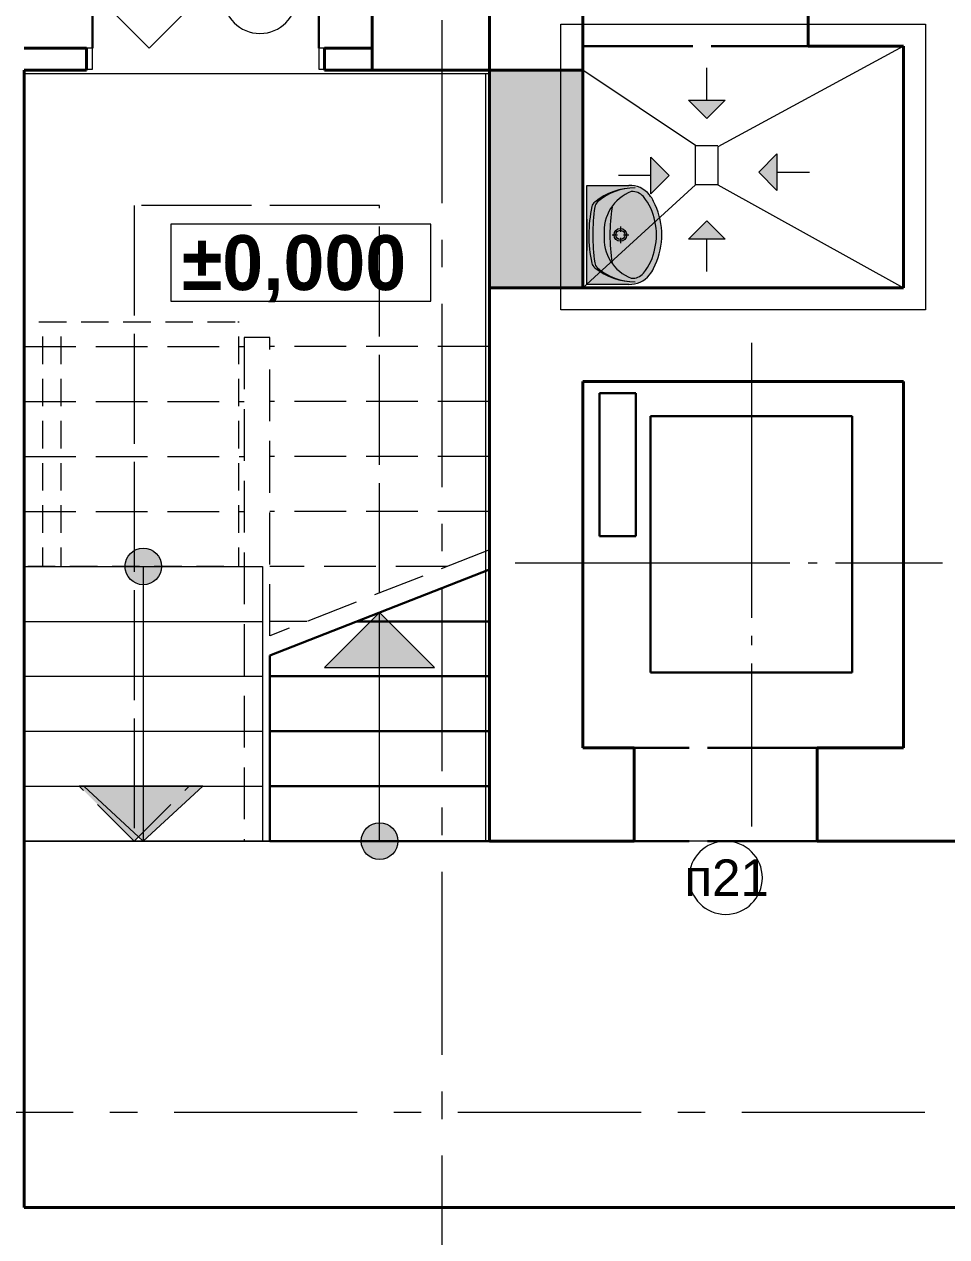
# Model space of a CAD drawing. Extents: x 299995 to 392849, y -57101 to -11292.
# Drawn here: x 365558 to 370595, y -35987 to -29367 of the extents above; entities that cross this region are included whole.
import ezdxf

# ---------------------------------------------------------------- set-up
doc = ezdxf.new("R2010")
doc.units = 0
doc.header["$MEASUREMENT"] = 0
for name, pattern in [('Hidden Line', [391.222223, 282.222223, -109]), ('Крупный пунктир', [9375, 0, -9375]), ('Штриховая', [700, 600, -100]), ('Штриховая-2', [230, 0, -80, 150, 0]), ('Штрихпунктирная', [1750, 1500, -100, 50, -100]), ('Штрихштриховая', [1550, 1000, -200, 150, -200])]:
    doc.linetypes.add(name, pattern=pattern)
for name, color, linetype, lineweight in [('0_Ном_пера__1', 7, 'Continuous', 13), ('0_Ном_пера__10', 134, 'Continuous', 18), ('0_Ном_пера__19', 255, 'Continuous', 0), ('0_Ном_пера__21', 7, 'Continuous', 20), ('0_Ном_пера__41', 7, 'Continuous', 30), ('0_Ном_пера__61', 7, 'Continuous', 40), ('Интерьер- Перегородка_Ном_пера__19', 255, 'Continuous', 0), ('Интерьер- Перегородка_Ном_пера__41', 7, 'Continuous', 30), ('Интерьер- Перегородка_Ном_пера__61', 7, 'Continuous', 40), ('Лестницы внутренние_Ном_пера__1', 7, 'Continuous', 13), ('Лестницы внутренние_Ном_пера__21', 7, 'Continuous', 20), ('Лестницы внутренние_Ном_пера__41', 7, 'Continuous', 30), ('Линии разрезов_Ном_пера__1', 7, 'Continuous', 13), ('перегородки_Ном_пера__21', 7, 'Continuous', 20), ('перегородки_Ном_пера__41', 7, 'Continuous', 30), ('перегородки_Ном_пера__61', 7, 'Continuous', 40), ('Перекрытия_Ном_пера__1', 7, 'Continuous', 13)]:
    doc.layers.add(name, color=color, linetype=linetype, lineweight=lineweight)
for name, color, linetype, lineweight, true_color in [('0_Ном_пера__102', 7, 'Continuous', 60, 0xcccccc), ('0_Ном_пера__98', 7, 'Continuous', 13, 0x001f3e), ('Интерьер- Перегородка_Ном_пера__3', 7, 'Continuous', 18, 0xdd5800), ('Лестницы внутренние_Ном_пера__2', 7, 'Continuous', 13, 0x7f7f7f), ('перегородки_Ном_пера__23', 7, 'Continuous', 20, 0xff6600), ('перегородки_Ном_пера__3', 7, 'Continuous', 18, 0xdd5800), ('Перекрытия_Ном_пера__222', 7, 'Continuous', 0, 0xe8e8e8), ('Перекрытия_Ном_пера__4', 7, 'Continuous', 20, 0x016515), ('Розміри ОСЕЙ_Ном_пера__98', 7, 'Continuous', 13, 0x001f3e), ('РОЗМІРИ ПЕРЕГОРОДОК_Ном_пера__98', 7, 'Continuous', 13, 0x001f3e)]:
    doc.layers.add(name, color=color, linetype=linetype, lineweight=lineweight, true_color=true_color)
for name, color, linetype in [('Линии разрезов', 7, 'Continuous'), ('Перекрытия', 7, 'Continuous'), ('Розміри ОСЕЙ', 7, 'Continuous'), ('РОЗМІРИ ПЕРЕГОРОДОК', 7, 'Continuous')]:
    doc.layers.add(name, color=color, linetype=linetype)
doc.styles.add('СГЕНЕРИР_СТИЛЬ_1', font='')
doc.styles.add('СГЕНЕРИР_СТИЛЬ_3', font='')
doc.styles.add('СГЕНЕРИР_СТИЛЬ_4', font='')
doc.styles.get('СГЕНЕРИР_СТИЛЬ_1').set_extended_font_data('Arial Кириллический')
doc.styles.get('СГЕНЕРИР_СТИЛЬ_3').set_extended_font_data('Arial Unicode MS Кириллический')
doc.styles.get('СГЕНЕРИР_СТИЛЬ_4').set_extended_font_data('Century Gothic', bold=True)
doc.dimstyles.new('СГЕНЕРИР_СТИЛЬ__7', dxfattribs={"dimtxt": 179.999995, "dimasz": 190, "dimexe": 0.18, "dimexo": 0, "dimgap": 0.09, "dimtad": 1, "dimdec": 0, "dimzin": 0, "dimdsep": 46, "dimtxsty": 'СГЕНЕРИР_СТИЛЬ_3', "dimblk": 'ARROWHEAD_6', "dimblk1": 'ARROWHEAD_6', "dimblk2": 'ARROWHEAD_6', "dimcen": 0.09, "dimclrd": 256, "dimclre": 256, "dimclrt": 256, "dimadec": 0, "dimazin": 0, "dimtfac": 1, "dimtdec": 4, "dimtmove": 0, "dimatfit": 3, "dimfxl": 0, "dimtolj": 1, "dimtzin": 0, "dimarcsym": 0})
doc.dimstyles.new('СГЕНЕРИР_СТИЛЬ__9', dxfattribs={"dimtxt": 189.999998, "dimasz": 190, "dimexe": 0.18, "dimexo": 0, "dimgap": 0.09, "dimtad": 3, "dimtih": 1, "dimtoh": 1, "dimdec": 0, "dimzin": 0, "dimdsep": 46, "dimtxsty": 'СГЕНЕРИР_СТИЛЬ_3', "dimblk": 'ARROWHEAD_6', "dimblk1": 'ARROWHEAD_6', "dimblk2": 'ARROWHEAD_6', "dimcen": 0.09, "dimclrd": 256, "dimclre": 256, "dimclrt": 256, "dimadec": 0, "dimazin": 0, "dimtfac": 1, "dimtdec": 4, "dimtmove": 0, "dimatfit": 3, "dimfxl": 0, "dimtolj": 1, "dimtzin": 0, "dimarcsym": 0})

# ---------------------------------------------------------------- blocks, each defined once
blk = doc.blocks.new('Линия_3938', base_point=(369284.5, -30716.6))
at = {"layer": '0_Ном_пера__1', "linetype": 'Continuous'}
blk.add_hatch(color=256, dxfattribs=at).paths.add_polyline_path([(369284.5, -30439.8), (369384.5, -30539.8), (369184.5, -30539.8)], flags=0)
for p, q in [((369284.5, -30439.8), (369184.5, -30539.8)), ((369284.5, -30439.8), (369384.5, -30539.8)), ((369384.5, -30539.8), (369184.5, -30539.8)), ((369284.5, -30716.6), (369284.5, -30539.8))]:
    blk.add_line(p, q, dxfattribs=at)
blk = doc.blocks.new('Линия_3939', base_point=(369284.5, -29881.3))
at = {"layer": '0_Ном_пера__1', "linetype": 'Continuous'}
blk.add_hatch(color=256, dxfattribs=at).paths.add_polyline_path([(369284.5, -29881.3), (369184.5, -29781.3), (369384.5, -29781.3)], flags=0)
for p, q in [((369284.5, -29781.3), (369284.5, -29604.5)), ((369284.5, -29881.3), (369184.5, -29781.3)), ((369184.5, -29781.3), (369384.5, -29781.3)), ((369284.5, -29881.3), (369384.5, -29781.3))]:
    blk.add_line(p, q, dxfattribs=at)
blk = doc.blocks.new('Линия_3940', base_point=(369568.1, -30174.5))
at = {"layer": '0_Ном_пера__1', "linetype": 'Continuous'}
blk.add_hatch(color=256, dxfattribs=at).paths.add_polyline_path([(369568.1, -30174.5), (369668.1, -30074.5), (369668.1, -30274.5)], flags=0)
for p, q in [((369568.1, -30174.5), (369668.1, -30074.5)), ((369668.1, -30074.5), (369668.1, -30274.5)), ((369568.1, -30174.5), (369668.1, -30274.5)), ((369668.1, -30174.5), (369844.9, -30174.5))]:
    blk.add_line(p, q, dxfattribs=at)
blk = doc.blocks.new('Линия_3941', base_point=(369080.1, -30192.2))
at = {"layer": '0_Ном_пера__1', "linetype": 'Continuous'}
blk.add_hatch(color=256, dxfattribs=at).paths.add_polyline_path([(369080.1, -30192.2), (368980.1, -30292.2), (368980.1, -30092.2)], flags=0)
for p, q in [((369080.1, -30192.2), (368980.1, -30092.2)), ((368980.1, -30292.2), (368980.1, -30092.2)), ((368980.1, -30192.2), (368803.2, -30192.2)), ((369080.1, -30192.2), (368980.1, -30292.2))]:
    blk.add_line(p, q, dxfattribs=at)
blk = doc.blocks.new('*D243')
at = {"layer": 'РОЗМІРИ ПЕРЕГОРОДОК_Ном_пера__98', "linetype": 'Continuous'}
for p, q in [((371729.9, -35826.6), (371729.9, -35676.6)), ((371829.9, -35926.6), (371629.9, -35726.6)), ((371917.4, -35826.6), (371542.4, -35826.6)), ((371729.9, -36336.6), (371729.9, -35826.6)), ((371629.9, -36236.6), (371829.9, -36436.6)), ((371917.4, -36336.6), (371542.4, -36336.6))]:
    blk.add_line(p, q, dxfattribs=at)
blk = doc.blocks.new('ARROWHEAD_6')
at = {"linetype": 'Continuous'}
for p, q in [((-0.5, -0.5), (0.5, 0.5)), ((0, 0), (-1, 0))]:
    blk.add_line(p, q, dxfattribs=at)
blk = doc.blocks.new('Отметка уровня_7', base_point=(367068.4, -30668.1))
at = {"layer": '0_Ном_пера__98', "linetype": 'Continuous'}
for p, q in [((366359, -30458.1), (366359, -30878.1)), ((367777.8, -30458.1), (366359, -30458.1)), ((367777.8, -30878.1), (367777.8, -30458.1)), ((366359, -30878.1), (367777.8, -30878.1))]:
    blk.add_line(p, q, dxfattribs=at)
at = {"layer": '0_Ном_пера__98', "insert": (366419, -30518.1), "char_height": 300, "attachment_point": 1, "style": 'СГЕНЕРИР_СТИЛЬ_4'}
blk.add_mtext('{±0,000}', dxfattribs=at)
blk = doc.blocks.new('Плоскость сечения_2', base_point=(391336.3, -34668.7))
at = {"layer": 'Линии разрезов_Ном_пера__1', "linetype": 'Крупный пунктир'}
blk.add_line((391336.3, -30150.3), (303895.9, -30150.3), dxfattribs=at)
blk = doc.blocks.new('Линия_5162', base_point=(305525.9, -35306.6))
at = {"layer": 'Перекрытия_Ном_пера__4', "linetype": 'Штрихштриховая'}
blk.add_line((305925.9, -35306.6), (389097.3, -35306.6), dxfattribs=at)
blk = doc.blocks.new('Линия_5172', base_point=(367838.1, -21593.8))
at = {"layer": 'Перекрытия_Ном_пера__4', "linetype": 'Штрихштриховая'}
blk.add_line((367838.1, -21593.8), (367838.1, -54583.9), dxfattribs=at)
blk = doc.blocks.new('*D540')
at = {"layer": 'Розміри ОСЕЙ_Ном_пера__98', "linetype": 'Continuous'}
for p, q in [((365438.1, -53384.1), (365438.1, -53009.1)), ((365558.1, -53384.1), (365558.1, -53009.1)), ((365538.1, -53096.6), (365338.1, -53296.6)), ((365658.1, -53096.6), (365458.1, -53296.6)), ((365438.1, -53196.6), (365558.1, -53196.6))]:
    blk.add_line(p, q, dxfattribs=at)
blk = doc.blocks.new('*D541')
at = {"layer": 'Розміри ОСЕЙ_Ном_пера__98', "linetype": 'Continuous'}
for p, q in [((365558.1, -53384.1), (365558.1, -53009.1)), ((367328.1, -53384.1), (367328.1, -53009.1)), ((365658.1, -53096.6), (365458.1, -53296.6)), ((367428.1, -53096.6), (367228.1, -53296.6)), ((365558.1, -53196.6), (367328.1, -53196.6))]:
    blk.add_line(p, q, dxfattribs=at)
at = {"layer": 'Розміри ОСЕЙ_Ном_пера__98', "char_height": 190, "attachment_point": 1, "style": 'СГЕНЕРИР_СТИЛЬ_4'}
for s, insert in [('{120}', (365658.1, -53234.6)), ('{1\xa0770}', (366330.4, -53234.6))]:
    blk.add_mtext(s, dxfattribs=dict(at, insert=insert))
blk = doc.blocks.new('*D544')
at = {"layer": 'Розміри ОСЕЙ_Ном_пера__98', "linetype": 'Continuous'}
for p, q in [((367968.1, -53384.1), (367968.1, -53009.1)), ((370358.1, -53384.1), (370358.1, -53009.1)), ((368068.1, -53096.6), (367868.1, -53296.6)), ((370458.1, -53096.6), (370258.1, -53296.6)), ((367968.1, -53196.6), (370358.1, -53196.6))]:
    blk.add_line(p, q, dxfattribs=at)
at = {"layer": 'Розміри ОСЕЙ_Ном_пера__98', "char_height": 190, "attachment_point": 1, "style": 'СГЕНЕРИР_СТИЛЬ_4'}
for s, insert in [('{130}', (368068.1, -53234.6)), ('{2\xa0390}', (368825.1, -53234.6)), ('{260}', (369807.4, -53234.6))]:
    blk.add_mtext(s, dxfattribs=dict(at, insert=insert))
blk = doc.blocks.new('*D545')
at = {"layer": 'Розміри ОСЕЙ_Ном_пера__98', "linetype": 'Continuous'}
for p, q in [((370358.1, -53384.1), (370358.1, -53009.1)), ((370618.1, -53384.1), (370618.1, -53009.1)), ((370458.1, -53096.6), (370258.1, -53296.6)), ((370718.1, -53096.6), (370518.1, -53296.6)), ((370358.1, -53196.6), (370618.1, -53196.6))]:
    blk.add_line(p, q, dxfattribs=at)
blk = doc.blocks.new('*D546')
at = {"layer": 'Розміри ОСЕЙ_Ном_пера__98', "linetype": 'Continuous'}
for p, q in [((370618.1, -53384.1), (370618.1, -53009.1)), ((370868.1, -53384.1), (370868.1, -53009.1)), ((370718.1, -53096.6), (370518.1, -53296.6)), ((370968.1, -53096.6), (370768.1, -53296.6)), ((370618.1, -53196.6), (370868.1, -53196.6))]:
    blk.add_line(p, q, dxfattribs=at)
blk = doc.blocks.new('*D547')
at = {"layer": 'Розміри ОСЕЙ_Ном_пера__98', "linetype": 'Continuous'}
for p, q in [((370868.1, -53384.1), (370868.1, -53009.1)), ((374308.1, -53384.1), (374308.1, -53009.1)), ((370968.1, -53096.6), (370768.1, -53296.6)), ((374408.1, -53096.6), (374208.1, -53296.6)), ((370868.1, -53196.6), (374308.1, -53196.6))]:
    blk.add_line(p, q, dxfattribs=at)
at = {"layer": 'Розміри ОСЕЙ_Ном_пера__98', "char_height": 190, "attachment_point": 1, "style": 'СГЕНЕРИР_СТИЛЬ_4'}
for s, insert in [('{250}', (370968.1, -53234.6)), ('{3\xa0440}', (372250.1, -53234.6)), ('{130}', (373757.4, -53234.6))]:
    blk.add_mtext(s, dxfattribs=dict(at, insert=insert))

msp = doc.modelspace()

# ---------------------------------------------------------------- hatches: boundary and pattern name
at = {"layer": '0_Ном_пера__102', "linetype": 'Continuous'}
msp.add_hatch(color=256, dxfattribs=at).paths.add_polyline_path([(368098.1, -30806.6), (368608.1, -30806.6), (368608.1, -29616.6), (368098.1, -29616.6)], flags=0)
at = {"layer": '0_Ном_пера__19', "linetype": 'Continuous'}
msp.add_hatch(color=256, dxfattribs=at).paths.add_polyline_path([(368858.4, -30786.6), (368866.4, -30786.7), (368874.4, -30786.4), (368890.4, -30784.2), (368906, -30780.3), (368921, -30774.5), (368935.2, -30767), (368948.5, -30757.9), (368960.6, -30747.3), (368971.4, -30735.4), (368983.9, -30718), (368994.6, -30699.5), (369003.6, -30680.1), (369011.6, -30660.3), (369019.6, -30637.4), (369024.8, -30619.7), (369030, -30598.9), (369034.1, -30577.9), (369037.2, -30556.8), (369039.2, -30535.5), (369039.9, -30516.6), (369039.2, -30497.7), (369036.7, -30476.9), (369034.1, -30455.3), (369030, -30434.3), (369024.8, -30413.6), (369018.4, -30392.2), (369011.6, -30372.9), (369003.6, -30353.2), (368994.6, -30333.8), (368983.9, -30315.2), (368971.4, -30297.9), (368960.6, -30286), (368948.5, -30275.4), (368935.2, -30266.3), (368921, -30258.8), (368906, -30253), (368890.4, -30249), (368874.4, -30246.9), (368858.4, -30246.6), (368629.9, -30246.6), (368629.9, -30786.6)], flags=0)
at = {"layer": 'Лестницы внутренние_Ном_пера__2', "linetype": 'Continuous'}
for points in [[(366208.1, -32426.6, 1), (366208.1, -32226.6, 1)], [(367498.1, -32579), (367198.1, -32879), (367798.1, -32879)], [(366158.1, -33826.6), (366458.1, -33526.6), (365858.1, -33526.6)], [(366208.1, -33826.6), (366533.1, -33526.6), (365883.1, -33526.6)], [(367398.1, -33826.6, 1), (367598.1, -33826.6, 1)]]:
    msp.add_hatch(color=256, dxfattribs=at).paths.add_polyline_path(points, flags=0)

# ---------------------------------------------------------------- linework, layer by layer
at = {"layer": '0_Ном_пера__1', "linetype": 'Штриховая-2'}
for p, q in [((365558.1, -32326.6), (365558.1, -30991.6)), ((365558.1, -30991.6), (366728.1, -30991.6)), ((365658.1, -30991.6), (365658.1, -32326.6)), ((365758.1, -30991.6), (365758.1, -32326.6)), ((366728.1, -30991.6), (366728.1, -32326.6)), ((366728.1, -32326.6), (365558.1, -32326.6))]:
    msp.add_line(p, q, dxfattribs=at)
at = {"layer": '0_Ном_пера__10', "linetype": 'Continuous'}
for p, q in [((368629.9, -30786.6), (368629.9, -30246.6)), ((368629.9, -30246.6), (368858.4, -30246.6)), ((368629.9, -30431.6), (368629.9, -30601.7)), ((368767.7, -30516.7), (368796.5, -30516.7)), ((368813.2, -30471.3), (368813.2, -30500.1)), ((368829.9, -30516.7), (368858.7, -30516.7)), ((368813.2, -30533.4), (368813.2, -30562.2)), ((368629.9, -30786.6), (368858.4, -30786.6))]:
    msp.add_line(p, q, dxfattribs=at)
for radius in [35, 25]:
    msp.add_circle((368813.2, -30516.7), radius, dxfattribs=at)
for centre, radius, start, end in [((368864.2, -30383.9), 137.4, 38.74542, 92.45518), ((368887.9, -30600.2), 339.6, 89.01528, 129.25775), ((368889.7, -30565.7), 305.1, 89.24582, 131.39804), ((368960.9, -30503.7), 240.7, 111.55193, 147.15578), ((368878, -30360.6), 80.9, 40.80161, 93.93061), ((368712.5, -30493.2), 293, 9.99776, 39.28506), ((368805.3, -30430.9), 212.8, 27.15714, 38.68481), ((369316.7, -30511.5), 675.9, 167.22851, 180.43281), ((368701.4, -30372), 45, 129.25775, 167.22851), ((369816, -30523.1), 1153.8, 172.09208, 179.67755), ((368717.7, -30370.6), 45, 131.39803, 172.09208), ((368964.8, -30497.3), 240.6, 148.94394, 184.60598), ((369740.6, -30516.7), 984.9, 171.17957, 188.82655), ((368596.2, -30530.3), 444.2, 4.20524, 26.2597), ((368693.2, -30516.6), 316.7, 346.43339, 13.56661), ((369316.7, -30522.4), 675.9, 179.48972, 192.69402), ((369816, -30511.5), 1153.8, 180.24498, 187.83045), ((368964.8, -30535.9), 240.6, 175.39402, 211.05606), ((368769.9, -30516.6), 270, 355.98758, 4.01242), ((368596.2, -30502.9), 444.2, 333.7403, 355.79476), ((368712.5, -30540), 293, 320.71494, 350.00224), ((368701.2, -30661), 45, 192.69402, 230.66478), ((368888, -30433.1), 339.6, 230.66478, 270.90725), ((368717.5, -30662.5), 45, 187.83045, 228.52449), ((368889.7, -30467.6), 305.1, 228.52449, 270.67671), ((368960.9, -30529.5), 240.7, 212.84422, 248.44807), ((368805.3, -30602.4), 212.8, 321.31519, 332.84286), ((368864.2, -30649.4), 137.4, 267.54482, 321.25458), ((368878, -30672.6), 80.9, 266.06939, 319.19839)]:
    msp.add_arc(centre, radius, start, end, dxfattribs=at)
at = {"layer": '0_Ном_пера__21', "linetype": 'Continuous'}
for p, q in [((370358.1, -29486.6), (369345.5, -30035.3)), ((369223.5, -30028.2), (368608.1, -29616.6)), ((369223.5, -30243.4), (369223.5, -30028.2)), ((369223.5, -30028.2), (369345.5, -30028.2)), ((369345.5, -30035.3), (369345.5, -30243.4)), ((369223.5, -30243.4), (368608.1, -30806.6)), ((369345.5, -30243.4), (369223.5, -30243.4)), ((369345.5, -30243.4), (370358.1, -30806.6))]:
    msp.add_line(p, q, dxfattribs=at)
at = {"layer": '0_Ном_пера__21', "linetype": 'Штрихпунктирная'}
for p, q in [((369528.1, -31106.6), (369528.1, -33746.6)), ((368238.1, -32306.6), (370571.9, -32306.6))]:
    msp.add_line(p, q, dxfattribs=at)
at = {"layer": '0_Ном_пера__41', "linetype": 'Continuous'}
for p, q in [((368698.1, -31381.6), (368698.1, -32161.6)), ((368898.1, -31381.6), (368698.1, -31381.6)), ((368898.1, -32161.6), (368898.1, -31381.6)), ((369528.1, -31506.6), (368978.1, -31506.6)), ((368978.1, -32906.6), (368978.1, -31506.6)), ((370078.1, -31506.6), (369528.1, -31506.6)), ((370078.1, -32906.6), (370078.1, -31506.6)), ((368698.1, -32161.6), (368898.1, -32161.6)), ((369528.1, -32906.6), (368978.1, -32906.6)), ((370078.1, -32906.6), (369528.1, -32906.6))]:
    msp.add_line(p, q, dxfattribs=at)
at = {"layer": '0_Ном_пера__61', "linetype": 'Continuous'}
for p, q in [((368608.1, -29616.6), (368098.1, -29616.6)), ((368098.1, -29616.6), (368098.1, -30806.6)), ((368098.1, -29616.6), (368098.1, -30806.6)), ((368608.1, -30806.6), (368608.1, -29616.6)), ((368608.1, -29616.6), (368608.1, -30806.6)), ((368098.1, -30806.6), (368608.1, -30806.6))]:
    msp.add_line(p, q, dxfattribs=at)
at = {"layer": 'Интерьер- Перегородка_Ном_пера__19', "linetype": 'Штриховая'}
for p, q in [((368098.1, -30806.6), (368098.1, -29616.6)), ((368608.1, -30806.6), (368608.1, -29616.6))]:
    msp.add_line(p, q, dxfattribs=at)
at = {"layer": 'Интерьер- Перегородка_Ном_пера__3', "linetype": 'Continuous'}
for start, end in [(0, 180), (180, 0)]:
    msp.add_arc((369388.1, -34026.6), 200, start, end, dxfattribs=at)
at = {"layer": 'Интерьер- Перегородка_Ном_пера__41', "linetype": 'Штриховая'}
for p, q in [((368608.1, -29486.6), (369838.1, -29486.6)), ((369888.1, -33316.6), (368888.1, -33316.6)), ((369888.1, -33826.6), (368888.1, -33826.6))]:
    msp.add_line(p, q, dxfattribs=at)
at = {"layer": 'Интерьер- Перегородка_Ном_пера__61', "linetype": 'Continuous'}
for p, q in [((368098.1, -28976.6), (368098.1, -29486.6)), ((368098.1, -29616.6), (368098.1, -28976.6)), ((368608.1, -28976.6), (368608.1, -29486.6)), ((369838.1, -28976.6), (369838.1, -29486.6)), ((367458.1, -29106.6), (367458.1, -29616.6)), ((368098.1, -29486.6), (368098.1, -29616.6)), ((368608.1, -29616.6), (368608.1, -29486.6)), ((369838.1, -29486.6), (370358.1, -29486.6)), ((370358.1, -29486.6), (370358.1, -30806.6)), ((365558.1, -32476.6), (365558.1, -29616.6)), ((367458.1, -29616.6), (368098.1, -29616.6)), ((368608.1, -29616.6), (368098.1, -29616.6)), ((368098.1, -30806.6), (368098.1, -33826.6)), ((368608.1, -30806.6), (368098.1, -30806.6)), ((370358.1, -30806.6), (368608.1, -30806.6)), ((368608.1, -33316.6), (368608.1, -31316.6)), ((368608.1, -31316.6), (370358.1, -31316.6)), ((370358.1, -31316.6), (370358.1, -33316.6)), ((365558.1, -32476.6), (365558.1, -32746.6)), ((365558.1, -35826.6), (365558.1, -32746.6)), ((368888.1, -33316.6), (368608.1, -33316.6)), ((368888.1, -33826.6), (368888.1, -33316.6)), ((370358.1, -33316.6), (369888.1, -33316.6)), ((369888.1, -33826.6), (369888.1, -33316.6)), ((368098.1, -33826.6), (368888.1, -33826.6)), ((369888.1, -33826.6), (370868.1, -33826.6)), ((374308.1, -35826.6), (365558.1, -35826.6))]:
    msp.add_line(p, q, dxfattribs=at)
at = {"layer": 'Лестницы внутренние_Ном_пера__1', "linetype": 'Штриховая'}
for p, q in [((367498.1, -30356.6), (366158.1, -30356.6)), ((366158.1, -30356.6), (366158.1, -33826.6)), ((367498.1, -32471.6), (367498.1, -30356.6))]:
    msp.add_line(p, q, dxfattribs=at)
at = {"layer": 'Лестницы внутренние_Ном_пера__1', "linetype": 'Continuous'}
for p, q in [((367498.1, -32579), (367198.1, -32879)), ((367498.1, -33826.6), (367498.1, -32579)), ((367498.1, -32579), (367798.1, -32879)), ((367198.1, -32879), (367798.1, -32879))]:
    msp.add_line(p, q, dxfattribs=at)
msp.add_circle((367498.1, -33826.6), 100, dxfattribs=at)
at = {"layer": 'Лестницы внутренние_Ном_пера__21', "linetype": 'Hidden Line'}
for p, q in [((368098.1, -29636.6), (365558.1, -29636.6)), ((365558.1, -29636.6), (365558.1, -33826.6)), ((368098.1, -32236.6), (368098.1, -29636.6)), ((366898.1, -31076.6), (366758.1, -31076.6)), ((366758.1, -31076.6), (366758.1, -33826.6)), ((366898.1, -32706.6), (366898.1, -31076.6)), ((365558.1, -31126.6), (366758.1, -31126.6)), ((368098.1, -31126.6), (366898.1, -31126.6)), ((365558.1, -31426.6), (366758.1, -31426.6)), ((368098.1, -31426.6), (366898.1, -31426.6)), ((365558.1, -31726.6), (366758.1, -31726.6)), ((368098.1, -31726.6), (366898.1, -31726.6)), ((365558.1, -32026.6), (366758.1, -32026.6)), ((368098.1, -32026.6), (366898.1, -32026.6)), ((368098.1, -32236.6), (366898.1, -32706.6)), ((365558.1, -32326.6), (366758.1, -32326.6)), ((367868.3, -32326.6), (366898.1, -32326.6)), ((365558.1, -32626.6), (366758.1, -32626.6)), ((367102.3, -32626.6), (366898.1, -32626.6)), ((365558.1, -32926.6), (366758.1, -32926.6)), ((365558.1, -33226.6), (366758.1, -33226.6)), ((365558.1, -33526.6), (366758.1, -33526.6)), ((366158.1, -33826.6), (365858.1, -33526.6)), ((366458.1, -33526.6), (365858.1, -33526.6)), ((366158.1, -33826.6), (366458.1, -33526.6)), ((365558.1, -33826.6), (366758.1, -33826.6)), ((365558.1, -33826.6), (366758.1, -33826.6))]:
    msp.add_line(p, q, dxfattribs=at)
at = {"layer": 'Лестницы внутренние_Ном_пера__21', "linetype": 'Continuous'}
for p, q in [((365558.1, -32326.6), (365558.1, -33826.6)), ((365558.1, -32326.6), (366858.1, -32326.6)), ((365558.1, -32326.6), (366858.1, -32326.6)), ((366208.1, -32326.6), (366208.1, -33826.6)), ((366858.1, -32326.6), (366858.1, -33826.6)), ((365558.1, -32626.6), (366858.1, -32626.6)), ((365558.1, -32926.6), (366858.1, -32926.6)), ((365558.1, -33226.6), (366858.1, -33226.6)), ((365558.1, -33526.6), (366858.1, -33526.6)), ((366208.1, -33826.6), (365883.1, -33526.6)), ((366533.1, -33526.6), (365883.1, -33526.6)), ((366208.1, -33826.6), (366533.1, -33526.6)), ((365558.1, -33826.6), (366858.1, -33826.6)), ((365558.1, -33826.6), (366858.1, -33826.6))]:
    msp.add_line(p, q, dxfattribs=at)
msp.add_circle((366208.1, -32326.6), 100, dxfattribs=at)
at = {"layer": 'Лестницы внутренние_Ном_пера__41', "linetype": 'Continuous'}
for p, q in [((368098.1, -32344), (366898.1, -32814)), ((368098.1, -33826.6), (368098.1, -32344)), ((368098.1, -32626.6), (367376.5, -32626.6)), ((366898.1, -33826.6), (366898.1, -32814)), ((368098.1, -32926.6), (366898.1, -32926.6)), ((368098.1, -33226.6), (366898.1, -33226.6)), ((368098.1, -33526.6), (366898.1, -33526.6)), ((368098.1, -33826.6), (366898.1, -33826.6)), ((368098.1, -33826.6), (366898.1, -33826.6))]:
    msp.add_line(p, q, dxfattribs=at)
at = {"layer": 'перегородки_Ном_пера__21', "linetype": 'Continuous'}
for q in [(367166.1, -28570.6), (365930.1, -29186.6)]:
    msp.add_line((366240.1, -29496.6), q, dxfattribs=at)
at = {"layer": 'перегородки_Ном_пера__23', "linetype": 'Continuous'}
for p, q in [((365930.1, -29496.6), (365898.1, -29496.6)), ((365898.1, -29496.6), (365898.1, -29611.6)), ((365930.1, -29611.6), (365930.1, -29496.6)), ((367198.1, -29496.6), (367166.1, -29496.6)), ((367166.1, -29496.6), (367166.1, -29611.6)), ((367198.1, -29611.6), (367198.1, -29496.6)), ((365898.1, -29611.6), (365930.1, -29611.6)), ((367166.1, -29611.6), (367198.1, -29611.6))]:
    msp.add_line(p, q, dxfattribs=at)
at = {"layer": 'перегородки_Ном_пера__3', "linetype": 'Continuous'}
msp.add_arc((366845.1, -29217), 200, 180, 0, dxfattribs=at)
at = {"layer": 'перегородки_Ном_пера__41', "linetype": 'Continuous'}
for p, q in [((367166.1, -29496.6), (367166.1, -28570.6)), ((365930.1, -29496.6), (365930.1, -29186.6))]:
    msp.add_line(p, q, dxfattribs=at)
at = {"layer": 'перегородки_Ном_пера__61', "linetype": 'Continuous'}
for p, q in [((365898.1, -29496.6), (365558.1, -29496.6)), ((365898.1, -29496.6), (365861.1, -29496.6)), ((365898.1, -29496.6), (365898.1, -29616.6)), ((367458.1, -29496.6), (367198.1, -29496.6)), ((367198.1, -29496.6), (367235.1, -29496.6)), ((367198.1, -29496.6), (367198.1, -29616.6)), ((365558.1, -29616.6), (365898.1, -29616.6)), ((365898.1, -29616.6), (365861.1, -29616.6)), ((367198.1, -29616.6), (367458.1, -29616.6)), ((367198.1, -29616.6), (367235.1, -29616.6))]:
    msp.add_line(p, q, dxfattribs=at)
at = {"layer": 'Перекрытия_Ном_пера__1', "linetype": 'Continuous'}
for p, q in [((368078.1, -29636.6), (365558.1, -29636.6)), ((365558.1, -29636.6), (365558.1, -33826.6)), ((368078.1, -33826.6), (368078.1, -29636.6)), ((365558.1, -33826.6), (368078.1, -33826.6))]:
    msp.add_line(p, q, dxfattribs=at)
at = {"layer": 'Перекрытия_Ном_пера__222', "linetype": 'Continuous'}
for p, q in [((368488.1, -30926.6), (368488.1, -29366.6)), ((368488.1, -29366.6), (370478.1, -29366.6)), ((370478.1, -29366.6), (370478.1, -30926.6)), ((370478.1, -30926.6), (368488.1, -30926.6)), ((365558.1, -33826.6), (365558.1, -35826.6)), ((368098.1, -33826.6), (365558.1, -33826.6)), ((370868.1, -33826.6), (368098.1, -33826.6)), ((365558.1, -35826.6), (370868.1, -35826.6))]:
    msp.add_line(p, q, dxfattribs=at)

# ---------------------------------------------------------------- block references
at = {"linetype": 'Continuous'}
for name, p in [('Линия_3939', (369284.5, -29881.3)), ('Линия_3941', (369080.1, -30192.2)), ('Линия_3940', (369568.1, -30174.5)), ('Линия_3938', (369284.5, -30716.6))]:
    msp.add_blockref(name, p, dxfattribs=at)
msp.add_blockref('Отметка уровня_7', (367068.4, -30668.1))
at = {"layer": 'Линии разрезов'}
msp.add_blockref('Плоскость сечения_2', (391336.3, -34668.7), dxfattribs=at)
at = {"layer": 'Перекрытия', "linetype": 'Штрихштриховая'}
for name, p in [('Линия_5172', (367838.1, -21593.8)), ('Линия_5162', (305525.9, -35306.6))]:
    msp.add_blockref(name, p, dxfattribs=at)

# ---------------------------------------------------------------- texts
at = {"layer": 'Интерьер- Перегородка_Ном_пера__3', "linetype": 'Continuous', "insert": (369162.2, -34126.6), "char_height": 200, "attachment_point": 7, "style": 'СГЕНЕРИР_СТИЛЬ_1'}
msp.add_mtext('{п21}', dxfattribs=at)

# ---------------------------------------------------------------- dimensions: what is measured, and where the dimension line sits
at = {"layer": 'Розміри ОСЕЙ', "linetype": 'Continuous'}
for p1, p2, picture, middle in [((367968.1, -40941.6), (370358.1, -31401.6), '*D544', (369150.8, -53329.6)), ((370358.1, -31401.6), (370618.1, -47478.7), '*D545', (370021.1, -53329.6)), ((370618.1, -47478.7), (370868.1, -31401.6), '*D546', (371181.7, -53329.6)), ((370868.1, -31401.6), (374308.1, -39611.6), '*D547', (372575.8, -53329.6)), ((365438.1, -47583.9), (365558.1, -32976.6), '*D540', (365871.7, -53329.6)), ((365558.1, -32976.6), (367328.1, -40941.6), '*D541', (366656.1, -53329.6))]:
    dim = msp.add_linear_dim(base=(311218.1, -53196.6), p1=p1, p2=p2, dimstyle='СГЕНЕРИР_СТИЛЬ__9', dxfattribs=at)
    dim.commit()
    dim.dimension.update_dxf_attribs({"geometry": picture, "text_midpoint": middle})
at = {"layer": 'РОЗМІРИ ПЕРЕГОРОДОК', "linetype": 'Continuous'}
dim = msp.add_linear_dim(base=(371729.9, -42246.6), p1=(365988.1, -36336.6), p2=(365988.1, -35826.6), angle=90, dimstyle='СГЕНЕРИР_СТИЛЬ__7', dxfattribs=at)
dim.commit()
dim.dimension.update_dxf_attribs({"geometry": '*D243', "text_midpoint": (371603.9, -36656)})

doc.saveas('drawing.dxf')
